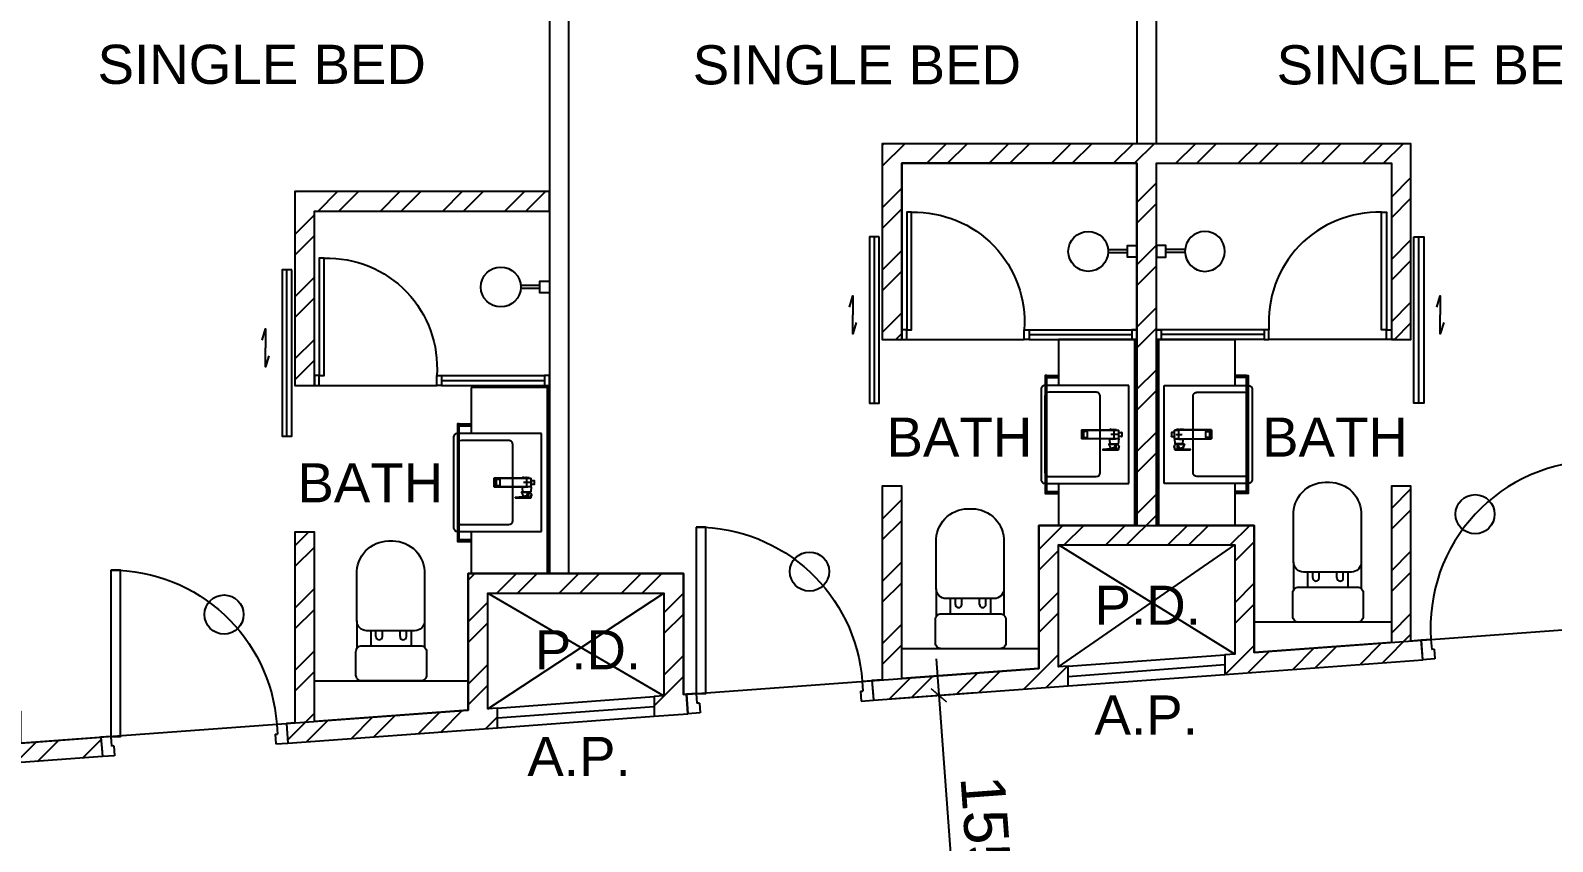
# Model space of a CAD drawing. Header units: millimetres. Extents: x 0 to 69068, y 299 to 37257.
# Drawn here: x 34800 to 42573, y 21157 to 25301 of the extents above; entities that cross this region are included whole.
import ezdxf
from ezdxf.enums import TextEntityAlignment as Align

# ---------------------------------------------------------------- set-up
doc = ezdxf.new("R2010")
doc.units = ezdxf.units.MM
doc.layers.get('Defpoints').update_dxf_attribs({"color": 8})
for name, color, linetype in [('Default', 8, 'Continuous'), ('Door', 8, 'Continuous'), ('Dry Wall', 8, 'Continuous'), ('FSD', 8, 'Continuous'), ('GBP A.P.', 8, 'Continuous'), ('GBP Dim', 8, 'Continuous'), ('GBP Text 200', 8, 'Continuous'), ('hatch', 8, 'Continuous'), ('LP-Furn built-in', 8, 'Continuous'), ('LP-Furn built-in 2', 8, 'Continuous'), ('LP-Sanitary', 8, 'Continuous'), ('LP-WC', 8, 'Continuous'), ('PD', 8, 'Continuous'), ('PD DOOR', 8, 'Continuous'), ('TEXT', 8, 'Continuous'), ('WALL-NEW', 8, 'Continuous'), ('zzz-room mix', 8, 'Continuous')]:
    doc.layers.add(name, color=color, linetype=linetype)
doc.layers.add('LP-Nonplot', color=8, linetype='Continuous', plot=False)
doc.styles.add('BH', font='arial.ttf')
doc.dimstyles.new('200 GBP', dxfattribs={"dimscale": 1.5, "dimtxt": 150, "dimasz": 50, "dimexe": 125, "dimexo": 50, "dimgap": 50, "dimtad": 1, "dimdec": 0, "dimzin": 0, "dimdsep": 46, "dimtxsty": 'BH', "dimblk": 'ARCHTICK', "dimcen": 0.09, "dimdle": 125, "dimclrd": 9, "dimclre": 9, "dimclrt": 1, "dimadec": 0, "dimazin": 0, "dimtfac": 1, "dimtdec": 0, "dimtix": 1, "dimtmove": 2, "dimatfit": 3, "dimldrblk": 'ARCHTICK', "dimfxl": 300, "dimfxlon": 1, "dimtolj": 1, "dimtzin": 0, "dimarcsym": 0})
pattern_1 = [(45, (-2500, -11527.6), (-159.099, 159.099), []), (45, (-2393.93, -11527.6), (-159.099, 159.099), [])]

# ---------------------------------------------------------------- blocks, each defined once
blk = doc.blocks.new('DR1CR2')
at = {"layer": 'Door'}
for p, q in [((-50, 0), (-50, -50)), ((-50, 0), (0, 0)), ((0, 0), (0, -75)), ((-62.5, -50), (-50, -50)), ((-62.5, -50), (-62.5, -100)), ((0, -75), (0, -100)), ((-62.5, -100), (0, -100))]:
    blk.add_line(p, q, dxfattribs=at)
blk = doc.blocks.new('pln_toilet')
for p, q in [((-170.1, -306.5), (-170.1, -171.6)), ((-78.2, -226.9), (-78.2, -256.5)), ((-45, -226.9), (-45, -256.5)), ((44.7, -226.9), (44.7, -256.5)), ((77.9, -226.9), (77.9, -256.5)), ((175.5, -306.5), (175.5, -165.2))]:
    blk.add_line(p, q)
for points in [[(180, -30), (180, -149.3, -0.414214), (150, -179.3), (-150, -179.3, -0.414214), (-180, -149.3), (-180, -30, -0.414214), (-150, 0), (150, 0, -0.414214)], [(175.5, -306.5), (175.5, -545.1, -0.424695), (14, -715.1), (-7.8, -715.1, -0.423698), (-170.1, -545.1), (-170.1, -306.5, -0.414214), (-120.1, -256.5), (125.5, -256.5, -0.414214)]]:
    blk.add_lwpolyline(points, format="xyb", close=True)
for points in [[(-101.9, -256.5), (-101.9, -179.3)], [(102.9, -179.3), (102.9, -256.5)]]:
    blk.add_lwpolyline(points)
for centre in [(-61.6, -226.9), (61.3, -226.9)]:
    blk.add_arc(centre, 16.6, 0, 180)
blk = doc.blocks.new('SEANNOT_GROUP2')
at = {"layer": 'Default'}
blk.add_line((81.5, 351.1), (81.5, 317.9), dxfattribs=at)
blk = doc.blocks.new('SEANNOT_GROUP3')
at = {"layer": 'Default'}
blk.add_line((99.8, 335.2), (63.8, 335.2), dxfattribs=at)
blk = doc.blocks.new('ghtfdgd')
at = {"layer": 'LP-Sanitary'}
for p, q in [((79214.2, -115039.6), (79218.2, -114994.6)), ((79217.1, -115027.9), (79214.2, -115039.6)), ((79217.1, -115039.6), (79214.2, -115039.6)), ((79215.7, -115019.1), (79215.7, -115005.6)), ((79215.7, -115005.6), (79217.2, -115005.6)), ((79220.2, -114994.6), (79217.1, -115027.9)), ((79217.5, -115184.4), (79217.1, -115027.9)), ((79220.2, -114994.6), (79218.2, -114994.6)), ((79218.9, -115183.4), (79220.2, -114994.6)), ((79261.1, -114994.6), (79220.2, -114994.6)), ((79230.7, -114993.6), (79230.7, -114979.6)), ((79231.2, -114979.1), (79250.2, -114979.1)), ((79250.2, -114994.1), (79231.2, -114994.1)), ((79238.9, -114994.1), (79238.9, -114994.6)), ((79242.4, -114994.6), (79242.4, -114994.1)), ((79250.7, -114979.6), (79250.7, -114993.6)), ((79263.2, -114994.6), (79261.1, -114994.6)), ((79261.1, -114994.6), (79262.4, -115183.4)), ((79264.2, -115027.9), (79261.1, -114994.6)), ((79263.2, -114994.6), (79288.7, -114996.6)), ((79263.2, -114994.6), (79267.1, -115039.6)), ((79264.2, -115027.9), (79263.8, -115184.4)), ((79264.2, -115027.9), (79267.1, -115039.6)), ((79267.1, -115039.6), (79264.2, -115039.6)), ((79288.7, -115037.7), (79267.1, -115039.6)), ((79288.7, -115037.7), (79288.7, -114996.6)), ((79290.7, -115009.4), (79290.7, -115000.9)), ((79290.7, -115009.6), (79290.7, -115009.4)), ((79290.7, -115010.3), (79290.7, -115009.6)), ((79290.7, -115044.4), (79290.7, -115010.3)), ((79290.9, -115010.4), (79310.4, -115018.6)), ((79290.9, -115010.4), (79290.9, -115044.5)), ((79290.9, -115044.5), (79310.4, -115036.3)), ((79310.7, -115017.8), (79291, -115009.5)), ((79291, -115009.5), (79291, -115009.5)), ((79291, -115009.5), (79291, -115009.5)), ((79291, -115044.9), (79310.7, -115036.6)), ((79310.4, -115018.6), (79310.5, -115018.7)), ((79310.4, -115036.3), (79310.5, -115036.2)), ((79310.5, -115018.7), (79310.5, -115027.4)), ((79310.5, -115036.2), (79310.5, -115027.4)), ((79310.7, -115017.8), (79314.8, -115009.2)), ((79313.5, -115028.9), (79313.5, -115020.8)), ((79313.5, -115020.8), (79317.3, -115050.9)), ((79313.5, -115028.9), (79313.5, -115036.9)), ((79313.5, -115036.9), (79317.3, -115075.5)), ((79313.5, -115037), (79317.3, -115075.5)), ((79315.2, -115010.7), (79313.6, -115020.4)), ((79313.6, -115020.5), (79313.6, -115020.4)), ((79317.3, -115050.5), (79313.6, -115020.5)), ((79315.2, -115010.7), (79317.3, -115050.4)), ((79318, -115050.2), (79316, -115010.5)), ((79317.3, -115002.9), (79318.9, -114997.5)), ((79319.4, -115044.7), (79317.3, -115002.9)), ((79318.7, -114997.4), (79318.9, -114997.5)), ((79319.3, -114997.6), (79318.9, -114997.4)), ((79318.9, -114997.5), (79319.4, -114997.7)), ((79319.4, -114997.7), (79319.4, -115044.7)), ((79319.8, -115045.3), (79319.8, -114998.3)), ((79290.7, -115044.7), (79290.7, -115044.4)), ((79317.3, -115050.4), (79317.3, -115050.5)), ((79317.3, -115051.4), (79317.3, -115063.3)), ((79317.3, -115075.1), (79317.3, -115063.3)), ((79317.7, -115051.6), (79318.9, -115052.3)), ((79317.7, -115063.5), (79317.7, -115051.6)), ((79317.7, -115063.5), (79317.7, -115075.4)), ((79317.7, -115075.4), (79318.9, -115074.8)), ((79319.4, -115051), (79318, -115050.2)), ((79318, -115076), (79319.3, -115075.3)), ((79318.9, -115074.8), (79318.9, -115052.3)), ((79319.4, -115044.7), (79319.4, -115051)), ((79319.8, -115051.6), (79319.8, -115045.3)), ((79319.8, -115051.9), (79319.8, -115051.6)), ((79319.8, -115051.9), (79319.8, -115074.4)), ((79319.8, -115074.4), (79319.8, -115074.6)), ((79218.9, -115183.4), (79217.5, -115184.4)), ((79217.5, -115184.4), (79263.8, -115184.4)), ((79262.4, -115183.4), (79218.9, -115183.4)), ((79225, -115154.8), (79225, -115173.1)), ((79255.3, -115153.8), (79226, -115153.8)), ((79255.3, -115154), (79226, -115154)), ((79226, -115174.1), (79255.3, -115174.1)), ((79256.3, -115173.1), (79256.3, -115154.8)), ((79262.4, -115183.4), (79263.8, -115184.4))]:
    blk.add_line(p, q, dxfattribs=at)
for centre, radius, start, end in [((79240.7, -115019.1), 25, 180, 185.74251), ((79231.2, -114979.6), 0.5, 90, 180), ((79231.2, -114993.6), 0.5, 180, 270), ((79250.2, -114979.6), 0.5, 0, 90), ((79250.2, -114993.6), 0.5, 270, 0), ((79280.3, -115017.1), 20, 56.8024, 65.16541), ((79280.3, -115017.1), 20, 294.83459, 301.61275), ((79290.9, -115000.9), 0.2, 127.85265, 180), ((79511, -115282.7), 357.7, 125.84981, 127.98251), ((79530.3, -115308.3), 389.7, 125.92638, 127.88363), ((79234, -109870), 5139.5, 270.63577, 270.89969), ((79227.2, -108854.2), 6155.7, 270.59451, 270.81562), ((79288.3, -115009.7), 2.67, 3.1953, 9.33669), ((79301.7, -114992.9), 0.28, 69.68638, 135.20106), ((79319.7, -114996.5), 23.1, 247.12521, 247.49949), ((79339.3, -115104.4), 73.6, 112.75714, 112.87481), ((79312.3, -115020.9), 1.23, 6.09456, 11.51592), ((79308.7, -115037.4), 4.84, 5.24499, 7.19277), ((79310.7, -115037.3), 2.83, 5.64545, 8.81471), ((79314, -115009.4), 0.822, 12.82151, 37.37855), ((79314.7, -115011.5), 2.53, 77.49723, 90.78809), ((79315.1, -115009.5), 0.509, 38.0096, 78.40522), ((84763.2, -116562.2), 5664.7, 164.02206, 164.08854), ((79313.8, -115010.5), 2.18, 358.67427, 36.2852), ((79318.5, -114997.9), 0.689, 55.95421, 80.13248), ((79319, -114998.3), 0.8, 0.00654, 61.47672), ((79290.9, -115044.7), 0.2, 180.01397, 293.04704), ((79317.8, -115050.7), 0.54, 62.22165, 149.68726), ((79305.3, -115051.3), 11.9, 359.62289, 2.1624), ((79313.2, -115075.2), 4.12, 356.11976, 1.38136), ((79317.8, -115075.5), 0.494, 177.69922, 295.85307), ((79318.6, -115075.3), 0.938, 181.08912, 220.22046), ((79315.7, -115050), 2.38, 342.31294, 353.97204), ((79317.3, -115050.2), 0.738, 359.2113, 2.9985), ((79319, -115074.6), 0.786, 294.19625, 0.49169), ((79319.1, -115051.6), 0.688, 1.5121, 63.73401)]:
    blk.add_arc(centre, radius, start, end, dxfattribs=at)
for centre, major_axis, ratio, start_param, end_param in [((79290.9, -115000.9), (0.2, 0), 0.870233, 1.308042, 3.141593), ((79290.9, -115009.4), (0.2, 0), 0.870251, 1.333095, 3.141593), ((79290.9, -115010.3), (0.2, 0), 0.5, 3.141593, 4.712389), ((79290.9, -115000.9), (0.123, -0.158), 0.834595, 2.099205, 3.141593), ((79290.9, -115000.9), (0.123, -0.158), 0.834595, 3.141593, 3.165459), ((79290.9, -115010), (0.077, 0.836), 0.04975, 4.217846, 5.325586), ((79301.6, -114992.9), (0.117, -0.162), 0.844851, 2.109561, 3.167674), ((79310.4, -115018.2), (-0.311, -0.737), 0.21898, 1.092037, 2.210933), ((79310.4, -115035.9), (-0.311, 0.737), 0.21898, 2.049556, 3.141593), ((79310.5, -115018.3), (-0.309, -0.738), 0.217421, 1.09135, 2.210755), ((79310.5, -115035.8), (-0.309, 0.738), 0.217421, 2.050243, 3.169648), ((79310.4, -115035.9), (-0.311, 0.737), 0.21898, 3.141593, 3.168451), ((79314.3, -115020.6), (-0.782, -0.167), 0.921627, 5.682069, 6.099643), ((79314.3, -115020.8), (-0.794, -0.099), 0.898005, 5.760928, 6.175764), ((79314.3, -115036.7), (0.793, 0.106), 0.789486, 3.026004, 3.133916), ((79314.3, -115036.9), (0.796, 0.077), 0.827125, 3.057559, 3.141593), ((79315.1, -115009.6), (0.173, 0.708), 0.018166, 0.444134, 0.918054), ((79315.3, -115009.6), (0.412, 0.321), 0.549065, 0.513637, 1.195391), ((79315.7, -115010.9), (-0.499, -0.026), 0.868619, 4.118709, 5.82428), ((79316.8, -115003.6), (0.961, -0.275), 0.902908, 1.271288, 1.565184), ((79318.4, -114998), (-0.211, -0.772), 0.117484, 2.694436, 3.141054), ((79318.5, -114998.1), (-0.382, -0.703), 0.237912, 2.705017, 3.14394), ((79319, -114998.3), (-0.382, -0.703), 0.237912, 2.705017, 3.141091), ((79319, -114998.3), (-0.8, 0), 0.876594, 3.141494, 4.164132), ((79290.9, -115044.4), (0.2, 0), 0.5, 3.141593, 4.712389), ((79290.9, -115044.1), (-0.077, 0.836), 0.04975, 2.065339, 3.17308), ((79317.8, -115050.6), (-0.5, -0.016), 0.857677, 4.139605, 5.842177), ((79317.8, -115050.9), (-0.5, -0.02), 0.273668, 4.356492, 6.23412), ((79317.8, -115063.3), (-0.5, 0), 0.5, 0.054498, 1.448623), ((79317.8, -115075.5), (-0.494, 0.079), 0.969108, 0.192451, 2.070079), ((79319, -115045.3), (-0.8, 0), 0.876594, 3.141494, 4.164132), ((79226, -115154.8), (-1, 0), 0.992546, 4.712389, 6.283185), ((79226, -115154.9), (1, 0), 0.890286, 1.570796, 3.141593), ((79226, -115173.1), (1, 0), 0.992546, 3.141593, 4.712389), ((79255.3, -115154.8), (-1, 0), 0.992546, 3.141593, 4.712389), ((79255.3, -115154.9), (1, 0), 0.890286, 0, 1.570796), ((79255.3, -115173.1), (1, 0), 0.992546, 4.712389, 6.283185)]:
    blk.add_ellipse(centre, major_axis=major_axis, ratio=ratio, start_param=start_param, end_param=end_param, dxfattribs=at)
for points, knots in [([(79291, -115009.5), (79291, -115009.5), (79290.9, -115009.5), (79290.8, -115009.6), (79290.7, -115009.6), (79290.7, -115009.6)], [0, 0, 0, 0, 0.5, 0.5, 1, 1, 1, 1]), ([(79291, -115000.7), (79291, -115000.8), (79291, -115000.8), (79291, -115000.9), (79291, -115001.2), (79291, -115001.4), (79291, -115001.7), (79291, -115002.7), (79291, -115003.8), (79291, -115004.8), (79291, -115006.3), (79291, -115007.8), (79291, -115009.2)], [0, 0, 0, 0, 0.02306, 0.02306, 0.02306, 0.115301, 0.115301, 0.115301, 0.484264, 0.484264, 0.484264, 1, 1, 1, 1]), ([(79301.6, -114992.7), (79301.9, -114992.8), (79302.2, -114992.9), (79302.5, -114993), (79305, -114993.6), (79307.5, -114994.3), (79310.1, -114995), (79312.9, -114995.8), (79315.8, -114996.6), (79318.7, -114997.4)], [0, 0, 0, 0, 0.051688, 0.051688, 0.051688, 0.494848, 0.494848, 0.494848, 1, 1, 1, 1]), ([(79310.5, -115018.7), (79310.9, -115018.8), (79311.2, -115019), (79311.9, -115019.4), (79312.2, -115019.7), (79312.8, -115020.1), (79313, -115020.3), (79313.4, -115020.5), (79313.5, -115020.5), (79313.5, -115020.7)], [0, 0, 0, 0, 0.25, 0.25, 0.5, 0.5, 0.75, 0.75, 1, 1, 1, 1]), ([(79310.5, -115036.2), (79310.9, -115036.1), (79311.2, -115035.9), (79311.9, -115035.6), (79312.2, -115035.5), (79312.8, -115035.6), (79313, -115035.7), (79313.4, -115036.2), (79313.5, -115036.5), (79313.5, -115036.8)], [0, 0, 0, 0, 0.25, 0.25, 0.5, 0.5, 0.75, 0.75, 1, 1, 1, 1]), ([(79313.6, -115020.4), (79313.5, -115020.2), (79313.5, -115020), (79313.3, -115019.6), (79313.2, -115019.3), (79312.7, -115018.8), (79312.3, -115018.6), (79311.6, -115018.2), (79311.2, -115018), (79310.8, -115017.9)], [0, 0, 0, 0, 0.25, 0.25, 0.5, 0.5, 0.75, 0.75, 1, 1, 1, 1]), ([(79310.8, -115036.5), (79311, -115036.5), (79311.3, -115036.3), (79311.8, -115036.2), (79312.2, -115036.1), (79312.5, -115036), (79312.8, -115036), (79313, -115036), (79313.1, -115036.1), (79313.2, -115036.2), (79313.4, -115036.3), (79313.5, -115036.6), (79313.5, -115036.7), (79313.5, -115036.8)], [0, 0, 0, 0, 0.124812, 0.2213171, 0.3092796, 0.3899271, 0.4711589, 0.5451559, 0.6166529, 0.6889172, 0.7974179, 0.8896188, 0.9816515, 0.9816515, 0.9816515, 0.9816515]), ([(79314.8, -115009.2), (79314.8, -115009.2), (79314.9, -115009.2), (79314.9, -115009.2), (79315, -115009.2), (79315, -115009.2), (79315.1, -115009.2), (79315.2, -115009.2)], [0, 0, 0, 0, 0.25, 0.25, 0.5, 0.5, 1, 1, 1, 1]), ([(79317.1, -115002.7), (79317, -115003), (79316.9, -115003.3), (79316.8, -115003.6), (79316.5, -115004.7), (79316.2, -115005.8), (79315.9, -115006.9), (79315.7, -115007.6), (79315.4, -115008.3), (79315.2, -115009)], [0, 0, 0, 0, 0.131954, 0.131954, 0.131954, 0.659772, 0.659772, 0.659772, 1, 1, 1, 1]), ([(79315.2, -115009.2), (79315.2, -115009.2), (79315.2, -115009.2), (79315.2, -115009.2), (79315.2, -115009.2), (79315.2, -115009.2)], [0, 0, 0, 0, 0.5, 0.5, 1, 1, 1, 1]), ([(79315.2, -115009.2), (79315.3, -115009.3), (79315.3, -115009.4), (79315.3, -115009.5), (79315.3, -115009.6), (79315.3, -115009.8), (79315.3, -115009.8), (79315.3, -115009.9), (79315.3, -115010), (79315.2, -115010.2), (79315.2, -115010.3), (79315.2, -115010.5), (79315.2, -115010.6), (79315.2, -115010.7)], [0, 0, 0, 0, 0.125, 0.125, 0.25, 0.25, 0.375, 0.375, 0.5, 0.5, 0.75, 0.75, 1, 1, 1, 1]), ([(79318.7, -114997.4), (79318.6, -114997.5), (79318.6, -114997.7), (79318.5, -114997.9), (79318.2, -114999), (79317.9, -115000.1), (79317.5, -115001.2), (79317.4, -115001.7), (79317.2, -115002.2), (79317.1, -115002.7)], [0, 0, 0, 0, 0.095324, 0.095324, 0.095324, 0.707603, 0.707603, 0.707603, 1, 1, 1, 1]), ([(79317.3, -115050.5), (79317.3, -115050.5), (79317.3, -115050.5), (79317.3, -115050.6), (79317.3, -115050.6), (79317.3, -115050.7), (79317.3, -115050.8), (79317.3, -115050.9)], [0, 0, 0, 0, 0.25, 0.25, 0.5, 0.5, 1, 1, 1, 1]), ([(79317.3, -115051.4), (79317.3, -115051.5), (79317.3, -115051.5), (79317.5, -115051.6), (79317.6, -115051.6), (79317.7, -115051.6)], [0, 0, 0, 0, 0.5, 0.5, 1, 1, 1, 1]), ([(79317.3, -115075.1), (79317.3, -115075.2), (79317.3, -115075.2), (79317.5, -115075.3), (79317.6, -115075.3), (79317.7, -115075.4)], [0, 0, 0, 0, 0.5, 0.5, 1, 1, 1, 1]), ([(79317.7, -115051.6), (79317.7, -115051.6), (79317.7, -115051.5), (79317.8, -115051.4), (79317.8, -115051.3), (79317.8, -115051.1), (79317.8, -115051), (79317.9, -115050.9), (79317.9, -115050.8), (79317.9, -115050.7)], [0, 0, 0, 0, 0.25, 0.25, 0.5, 0.5, 0.75, 0.75, 1, 1, 1, 1]), ([(79319.4, -115051), (79319.4, -115051), (79319.4, -115051), (79319.4, -115051), (79319.4, -115051), (79319.4, -115051), (79319.4, -115051), (79319.4, -115051.1), (79319.4, -115051.1), (79319.4, -115051.2), (79319.4, -115051.2), (79319.3, -115051.3), (79319.3, -115051.3), (79319.3, -115051.4), (79319.3, -115051.5), (79319.2, -115051.6), (79319.2, -115051.6), (79319.1, -115051.7), (79319.1, -115051.8), (79319, -115051.9), (79319, -115052), (79318.9, -115052.1), (79318.9, -115052.1), (79318.9, -115052.2), (79318.9, -115052.3), (79318.9, -115052.3), (79318.9, -115052.3), (79318.9, -115052.3), (79318.9, -115052.3), (79318.9, -115052.3), (79318.9, -115052.3)], [0, 0, 0, 0, 0.000034, 0.000034, 0.000034, 0.03445, 0.03445, 0.03445, 0.175251, 0.175251, 0.175251, 0.317196, 0.317196, 0.317196, 0.479622, 0.479622, 0.479622, 0.662074, 0.662074, 0.662074, 0.829132, 0.829132, 0.829132, 0.958486, 0.958486, 0.958486, 0.999966, 0.999966, 0.999966, 1, 1, 1, 1]), ([(79319.8, -115051.9), (79319.8, -115052), (79319.7, -115052), (79319.7, -115052.1), (79319.6, -115052.2), (79319.4, -115052.3), (79319.3, -115052.3), (79319.1, -115052.3), (79319, -115052.3), (79318.9, -115052.3)], [0, 0, 0, 0, 0.25, 0.25, 0.5, 0.5, 0.75, 0.75, 1, 1, 1, 1]), ([(79319.8, -115074.4), (79319.8, -115074.5), (79319.7, -115074.5), (79319.7, -115074.6), (79319.6, -115074.7), (79319.4, -115074.8), (79319.3, -115074.8), (79319.1, -115074.8), (79319, -115074.8), (79318.9, -115074.8)], [0, 0, 0, 0, 0.25, 0.25, 0.5, 0.5, 0.75, 0.75, 1, 1, 1, 1]), ([(79319.3, -115075.3), (79319.3, -115075.3), (79319.3, -115075.3), (79319.2, -115075.3), (79319.2, -115075.3), (79319.1, -115075.3), (79319.1, -115075.2), (79319, -115075.2), (79319, -115075.1), (79318.9, -115075.1), (79318.9, -115075), (79318.9, -115074.9), (79318.9, -115074.9), (79318.9, -115074.9), (79318.9, -115074.8), (79318.9, -115074.8), (79318.9, -115074.8), (79318.9, -115074.8), (79318.9, -115074.8)], [0.3296223, 0.3296223, 0.3296223, 0.3296223, 0.4796217, 0.4796217, 0.4796217, 0.6620737, 0.6620737, 0.6620737, 0.829132, 0.829132, 0.829132, 0.9584856, 0.9584856, 0.9584856, 0.9999655, 0.9999655, 0.9999655, 1, 1, 1, 1])]:
    blk.add_open_spline(points, degree=3, knots=knots, dxfattribs=at)
for points, degree in [([(79301.8, -114992.7), (79301.7, -114992.6), (79301.7, -114992.7), (79301.6, -114992.7)], 3), ([(79318.6, -114997.3), (79316.3, -114996.6), (79310.7, -114995.1), (79301.8, -114992.7)], 3), ([(79313.5, -115028.9), (79313.5, -115028.4), (79313.4, -115028), (79312.3, -115027.4), (79311.4, -115027.4), (79310.5, -115027.4)], 5), ([(79317.9, -115075.9), (79317.9, -115076), (79318, -115076), (79318, -115075.9)], 3)]:
    blk.add_open_spline(points, degree=degree, dxfattribs=at)
at = {"layer": 'LP-Nonplot'}
for name in ['SEANNOT_GROUP3', 'SEANNOT_GROUP2']:
    blk.add_blockref(name, (79159.1, -115352.3), dxfattribs=at)
blk = doc.blocks.new('SINK')
at = {"layer": 'LP-Sanitary'}
blk.add_line((-74936.8, -44774), (-75436.8, -44774), dxfattribs=at)
blk.add_lwpolyline([(-75436.8, -44774), (-75436.8, -45203.2, 0.414214), (-75416.8, -45223.2), (-74956.8, -45223.2, 0.414214), (-74936.8, -45203.2), (-74936.8, -44774)], format="xyb", dxfattribs=at)
blk.add_lwpolyline([(-75401.8, -44941.1), (-75401.8, -45183.3, 0.414117), (-75381.8, -45203.2), (-74991.8, -45203.2, 0.41431), (-74971.8, -45183.2), (-74971.8, -44941.1, 0.414117), (-74991.8, -44921.1), (-75381.8, -44921.1, 0.41431)], format="xyb", close=True, dxfattribs=at)
at = {"layer": 'LP-Furn built-in'}
blk.add_blockref('ghtfdgd', (-154427.4, 70168.1), dxfattribs=at)
blk = doc.blocks.new('pln_sink 1100x380')
at = {"ltscale": 1000}
for p, q in [((0, 0), (400, 0)), ((400, 0), (400, -235)), ((459.9, -184.9), (400, -184.9)), ((459.9, -194.9), (400, -194.9)), ((400, -735), (400, -950)), ((459.9, -776.6), (400, -776.6)), ((459.9, -786.6), (400, -786.6)), ((0, -950), (400, -950))]:
    blk.add_line(p, q, dxfattribs=at)
for points in [[(10, -950), (10, 0), (0, 0), (0, -950), (10, -950)], [(10, 0), (10, -950), (0, -950), (0, 0), (10, 0)]]:
    blk.add_lwpolyline(points, dxfattribs=at)
at = {"ltscale": 200}
blk.add_lwpolyline([(459.9, -184.9), (468.4, -184.9), (468.4, -786.6), (459.9, -786.6)], close=True, dxfattribs=at)
at = {"layer": 'LP-Furn built-in', "extrusion": (0, 0, -1), "zscale": -1, "rotation": 270}
blk.add_blockref('SINK', (44734, -75671.8), dxfattribs=at)
blk = doc.blocks.new('pln_shower head')
at = {"ltscale": 100}
for points in [[(101, 9.1), (200, 9.1)], [(101, -5.9), (200, -5.9)]]:
    blk.add_lwpolyline(points, dxfattribs=at)
at = {"ltscale": 0.5}
blk.add_lwpolyline([(248, 30.1), (248, -29.9), (200, -29.9), (200, 30.1)], close=True, dxfattribs=at)
at = {"ltscale": 100}
blk.add_circle((0, 0), 101.9, dxfattribs=at)
blk = doc.blocks.new('_ArchTick')
at = {"color": 0, "const_width": 0.1}
blk.add_lwpolyline([(0.5, 0.5), (-0.5, -0.5)], dxfattribs=at)
blk = doc.blocks.new('*D295')
at = {"layer": 'Defpoints', "color": 0, "transparency": 16777216}
for p in [(33202.3, 21446.6), (39552.7, 20358.1), (33315.7, 19900.7)]:
    blk.add_point(p, dxfattribs=at)
at = {"layer": 'GBP Dim', "color": 9, "lineweight": -2, "transparency": 16777216}
for p, q in [((39425.6, 22091), (39566.4, 20171.1)), ((39214.9, 21887.5), (39626.3, 21917.7)), ((39328.3, 20341.6), (39739.7, 20371.8))]:
    blk.add_line(p, q, dxfattribs=at)
at = {"layer": 'GBP Dim', "color": 9, "lineweight": -2, "transparency": 16777216, "xscale": 75, "yscale": 75, "zscale": 75}
for p, rotation in [((39439.3, 21904), 94.19418278322694), ((39552.7, 20358.1), 274.1941827832269)]:
    blk.add_blockref('_ArchTick', p, dxfattribs=dict(at, rotation=rotation))
at = {"layer": 'GBP Dim', "transparency": 16777216, "insert": (39685.4, 21144.9), "char_height": 225, "attachment_point": 5, "rotation": 274.19418, "style": 'BH'}
blk.add_mtext('\\A1;1550', dxfattribs=at)

msp = doc.modelspace()

# ---------------------------------------------------------------- hatches: boundary and pattern name
at = {"layer": 'hatch'}
h = msp.add_hatch(dxfattribs=at)
h.set_pattern_fill('ANSI32', color=256, scale=600, style=0)
h.set_pattern_definition(pattern_1)
edge = h.paths.add_edge_path()
edge.add_line((41750, 22173.8), (41050, 22122.4))
edge.add_line((41050, 22122.4), (41050, 22772.1))
edge.add_line((41050, 22772.1), (40550, 22772.1))
edge.add_line((40550, 22772.1), (40550, 24622))
edge.add_line((40550, 24622), (41750, 24622))
edge.add_line((41750, 24622), (41750, 23722.1))
edge.add_line((41750, 23722.1), (41850, 23722.1))
edge.add_line((41850, 23722.1), (41850, 24722))
edge.add_line((41850, 24722), (39150, 24722))
edge.add_line((39150, 24722), (39150, 23722))
edge.add_line((39150, 23722), (39250, 23722))
edge.add_line((39250, 23722), (39250, 24622))
edge.add_line((39250, 24622), (40450, 24622))
edge.add_line((40450, 24622), (40450, 22772.1))
edge.add_line((40450, 22772.1), (39950, 22772.1))
edge.add_line((39950, 22772.1), (39950, 22041.8))
edge.add_line((39950, 22041.8), (39250, 21990.4))
edge.add_line((39250, 21990.4), (39250, 22972))
edge.add_line((39250, 22972), (39150, 22972))
edge.add_line((39150, 22972), (39150, 21983.1))
edge.add_line((39150, 21983.1), (39097.5, 21979.3))
edge.add_line((39097.5, 21979.3), (39104.8, 21879.5))
edge.add_line((39104.8, 21879.5), (40099.9, 21952.5))
edge.add_line((40099.9, 21952.5), (40099.9, 22052.8))
edge.add_line((40099.9, 22052.8), (40050, 22049))
edge.add_line((40050, 22049), (40050, 22672.1))
edge.add_line((40050, 22672.1), (40950, 22672.1))
edge.add_line((40950, 22672.1), (40950, 22115.1))
edge.add_line((40950, 22115.1), (40900.1, 22111.4))
edge.add_line((40900.1, 22111.4), (40900.1, 22011.2))
edge.add_line((40900.1, 22011.2), (41909.9, 22085.2))
edge.add_line((41909.9, 22085.2), (41902.5, 22185))
edge.add_line((41902.5, 22185), (41850, 22181.1))
edge.add_line((41850, 22181.1), (41850, 22972))
edge.add_line((41850, 22972), (41750, 22972))
edge.add_line((41750, 22972), (41750, 22173.8))
h = msp.add_hatch(dxfattribs=at)
h.set_pattern_fill('ANSI32', color=256, scale=600, style=0)
h.set_pattern_definition(pattern_1)
h.paths.add_polyline_path([(37185, 21738.7), (37185, 21839), (37135, 21835.3), (37135, 22426.5), (38035, 22426.5), (38035, 21901.3), (38035.4, 21901.4), (37985, 21897.7), (37985, 21797.4), (38157.3, 21810), (38150, 21909.8), (38135, 21908.7), (38135, 22526.5), (37035, 22526.5), (37035, 21828), (36250, 21770.4), (36250, 22737.5), (36150, 22737.5), (36150, 21763.1), (36107.7, 21760), (36115, 21660.3)])
edge = h.paths.add_edge_path()
edge.add_line((36250, 23487.5), (36250, 24377.5))
edge.add_line((36250, 24377.5), (37450, 24377.5))
edge.add_line((37450, 24377.5), (37450, 24477.5))
edge.add_line((37450, 24477.5), (36150, 24477.5))
edge.add_line((36150, 24477.5), (36150, 23487.5))
edge.add_line((36150, 23487.5), (36250, 23487.5))
h = msp.add_hatch(dxfattribs=at)
h.set_pattern_fill('ANSI32', color=256, scale=600, style=0)
h.set_pattern_definition(pattern_1)
h.paths.add_polyline_path([(31550, 24184.3), (32850, 24184.3), (32850, 23184.3), (32750, 23184.3), (32750, 24084.3), (31550, 24084.3)])
edge = h.paths.add_edge_path()
edge.add_line((32892.7, 21524.2), (32900, 21424.5))
edge.add_line((32900, 21424.5), (31815.1, 21344.9))
edge.add_line((31815.1, 21344.9), (31807.8, 21444.7))
edge.add_line((31807.8, 21444.7), (31865, 21448.9))
edge.add_line((31865, 21448.9), (31865, 21963.9))
edge.add_line((31865, 21963.9), (30965, 21963.9))
edge.add_line((30965, 21963.9), (30965, 21382.9))
edge.add_line((30965, 21382.9), (31007.6, 21386))
edge.add_line((31007.6, 21386), (31014.9, 21286.3))
edge.add_line((31014.9, 21286.3), (30857.3, 21274.7))
edge.add_line((30857.3, 21274.7), (30850, 21374.4))
edge.add_line((30850, 21374.4), (30865, 21375.5))
edge.add_line((30865, 21375.5), (30865, 22063.9))
edge.add_line((30865, 22063.9), (31965, 22063.9))
edge.add_line((31965, 22063.9), (31965, 21456.2))
edge.add_line((31965, 21456.2), (32750, 21513.8))
edge.add_line((32750, 21513.8), (32750, 22434.3))
edge.add_line((32750, 22434.3), (32850, 22434.3))
edge.add_line((32850, 22434.3), (32850, 21521.1))
h.paths.add_polyline_path([(34350, 21822.5), (34350, 21631.1), (34650, 21653.1), (34650, 21822.5), (34750, 21822.5), (34750, 21660.4), (35160.2, 21690.5), (35167.5, 21590.8), (33847.5, 21494), (33840.1, 21593.7), (34250, 21623.8), (34250, 21822.5)])

# ---------------------------------------------------------------- linework, layer by layer
at = {"layer": 'Door'}
for points in [[(42800.1, 23100.8, 0.43582), (41952.4, 22188.6)], [(38199.9, 22763.4, -0.392932), (39047.6, 21975.6)], [(35210.1, 22544.2, -0.392932), (36057.8, 21756.3)]]:
    msp.add_lwpolyline(points, format="xyb", dxfattribs=at)
for points in [[(38199.9, 22763.4), (38199.9, 21913.4), (38249.9, 21913.4), (38249.9, 22763.4), (38199.9, 22763.4)], [(35210.1, 22544.2), (35210.1, 21694.2), (35260.1, 21694.2), (35260.1, 22544.2), (35210.1, 22544.2)]]:
    msp.add_lwpolyline(points, dxfattribs=at)
at = {"layer": 'Dry Wall'}
for points in [[(40550, 24722), (40550, 27435.5), (40450, 27428.1), (40450, 24722)], [(37550, 27215.5), (37450, 27208.1), (37450, 22526.5)], [(37550, 22526.5), (37550, 27215.5)]]:
    msp.add_lwpolyline(points, dxfattribs=at)
at = {"layer": 'FSD'}
for centre in [(42177.5, 22829.4), (38778.5, 22536.1), (35788.7, 22316.8)]:
    msp.add_circle(centre, 100, dxfattribs=at)
at = {"layer": 'LP-Furn built-in 2'}
for points in [[(39134.9, 24247), (39084.9, 24247), (39084.9, 23397), (39134.9, 23397)], [(41865.1, 24247), (41915.1, 24247), (41915.1, 23397), (41865.1, 23397)], [(36134.9, 24077.5), (36084.9, 24077.5), (36084.9, 23227.5), (36134.9, 23227.5)]]:
    msp.add_lwpolyline(points, close=True, dxfattribs=at)
for points in [[(39109.9, 23397), (39109.9, 24247)], [(41890.1, 23397), (41890.1, 24247)], [(36109.9, 23227.5), (36109.9, 24077.5)], [(38982.8, 23887.8), (39000, 23945.4), (39000, 23848.1)], [(41982.8, 23887.8), (42000, 23945.4), (42000, 23848.1)], [(39017.2, 23808.4), (39000, 23750.9), (39000, 23848.1)], [(42017.2, 23808.4), (42000, 23750.9), (42000, 23848.1)], [(35982.8, 23718.3), (36000, 23775.9), (36000, 23678.6)], [(36017.2, 23638.9), (36000, 23581.4), (36000, 23678.6)]]:
    msp.add_lwpolyline(points, dxfattribs=at)
at = {"layer": 'LP-Sanitary'}
msp.add_line((36900, 23487.5), (37425, 23487.5), dxfattribs=at)
for points in [[(40450, 23722), (40450, 24622), (39250, 24622), (39250, 23772)], [(40550, 23722), (40550, 24622), (41750, 24622), (41750, 23722)], [(39275, 23722), (39875, 23722)], [(39900, 23772), (40450, 23772), (40450, 23772)], [(39900, 23722), (40450, 23722), (40450, 23747)], [(39900, 23747), (40425, 23747)], [(40450, 23772), (40425, 23772), (40425, 23722), (40450, 23722), (40450, 23772)], [(41100, 23772), (40550, 23772), (40550, 23772)], [(40550, 23772), (40575, 23772), (40575, 23722), (40550, 23722), (40550, 23772)], [(41100, 23722), (40550, 23722), (40550, 23747)], [(41100, 23747), (40575, 23747)], [(41775, 23722), (41125, 23722)], [(36275, 23487.5), (36875, 23487.5)], [(36900, 23537.5), (37425, 23537.5), (37425, 23537.5)], [(36900, 23512.5), (37425, 23512.5)], [(37450, 23537.5), (37425, 23537.5), (37425, 23487.5), (37450, 23487.5), (37450, 23537.5)]]:
    msp.add_lwpolyline(points, dxfattribs=at)
for points in [[(39300, 24372), (39275, 24372), (39275, 23772), (39300, 23772)], [(41700, 24372), (41725, 24372), (41725, 23772), (41700, 23772)], [(36300, 24137.5), (36275, 24137.5), (36275, 23537.5), (36300, 23537.5)], [(39275, 23772), (39250, 23772), (39250, 23722), (39275, 23722)], [(39875, 23772), (39900, 23772), (39900, 23722), (39875, 23722)], [(41125, 23772), (41100, 23772), (41100, 23722), (41125, 23722)], [(41725, 23772), (41750, 23772), (41750, 23722), (41725, 23722)], [(36275, 23537.5), (36250, 23537.5), (36250, 23487.5), (36275, 23487.5)], [(36875, 23537.5), (36900, 23537.5), (36900, 23487.5), (36875, 23487.5)]]:
    msp.add_lwpolyline(points, close=True, dxfattribs=at)
for points in [[(39300, 24371.5, -0.444386), (39875, 23772)], [(41700, 24371.5, 0.444386), (41125, 23772)], [(36300, 24137, -0.444386), (36875, 23537.5)]]:
    msp.add_lwpolyline(points, format="xyb", dxfattribs=at)
at = {"layer": 'LP-WC'}
msp.add_line((36250, 21977.5), (37035, 21977.5), dxfattribs=at)
for points in [[(41750, 22277.5), (41050, 22277.5)], [(39950, 22141.9), (39250, 22141.9)]]:
    msp.add_lwpolyline(points, dxfattribs=at)
at = {"layer": 'PD', "ltscale": 20}
for p, q in [((37135, 22426.5), (38035, 21901.3)), ((37135, 21835.3), (38035, 22426.5))]:
    msp.add_line(p, q, dxfattribs=at)
at = {"layer": 'PD'}
for p, q in [((37185, 21839), (37985, 21897.7)), ((37185, 21738.7), (37985, 21797.9))]:
    msp.add_line(p, q, dxfattribs=at)
at = {"layer": 'PD', "ltscale": 20}
for points in [[(40950, 22115.1), (40050, 22672.1)], [(40050, 22049.1), (40950, 22672.1)], [(40050, 22049.1), (40950, 22672.1)], [(40950, 22115.1), (40050, 22672.1)]]:
    msp.add_lwpolyline(points, dxfattribs=at)
at = {"layer": 'PD'}
for points in [[(40099.9, 22052.8), (40900.1, 22111.4)], [(40099.9, 21952.5), (40900.1, 22011.2)]]:
    msp.add_lwpolyline(points, dxfattribs=at)
at = {"layer": 'PD DOOR'}
msp.add_line((37185, 21788.9), (37985, 21847.5), dxfattribs=at)
msp.add_lwpolyline([(40099.9, 22000.6), (40900.1, 22061.3)], dxfattribs=at)
at = {"layer": 'WALL-NEW'}
for points in [[(41750, 22173.8), (41050, 22122.4), (41050, 22772.1), (40550, 22772.1), (40550, 24622), (41750, 24622), (41750, 23722.1), (41850, 23722.1), (41850, 24722), (39150, 24722), (39150, 23722), (39250, 23722), (39250, 24622), (40450, 24622), (40450, 22772.1), (39950, 22772.1), (39950, 22041.8), (39250, 21990.4), (39250, 22972), (39150, 22972), (39150, 21983.1), (39097.5, 21979.3), (39104.8, 21879.5), (40099.9, 21952.5), (40099.9, 22052.8), (40050, 22049), (40050, 22672.1), (40950, 22672.1), (40950, 22115.1), (40900.1, 22111.4), (40900.1, 22011.2), (41909.9, 22085.2), (41902.5, 22185), (41850, 22181.1), (41850, 22972), (41750, 22972), (41750, 22173.8)], [(36250, 23487.5), (36250, 24377.5), (37450, 24377.5), (37450, 24477.5), (36150, 24477.5), (36150, 23487.5), (36250, 23487.5)], [(37185, 21738.7), (37185, 21839), (37135, 21835.3), (37135, 21835.3), (37135, 22426.5), (38035, 22426.5), (38035, 21901.3), (38035.4, 21901.4), (37985, 21897.7), (37985, 21797.4), (38157.3, 21810), (38150, 21909.8), (38135, 21908.7), (38135, 22526.5), (37035, 22526.5), (37035, 21828), (36250, 21770.4), (36250, 22737.5), (36150, 22737.5), (36150, 21763.1), (36107.7, 21760), (36115, 21660.3), (37185, 21738.7)], [(34350, 21822.5), (34350, 21631.1), (34650, 21653.1), (34650, 21822.5), (34750, 21822.5), (34750, 21660.4), (35160.2, 21690.5), (35167.5, 21590.8), (33847.5, 21494), (33840.1, 21593.7), (34250, 21623.8), (34250, 21822.5), (34350, 21822.5)]]:
    msp.add_lwpolyline(points, dxfattribs=at)
at = {"layer": 'zzz-room mix'}
msp.add_lwpolyline([(31965, 21456.2), (37035, 21828), (37035, 22526.5), (38135, 22526.5), (38135, 21908.7), (39950, 22041.8), (39950, 22772.1), (41050, 22772.1), (41050, 22122.4), (43250, 22283.8), (43250, 23922.4), (43450, 23922.5), (43450.1, 27648.2), (40350.3, 27420.8), (40313.7, 27919.5), (37617, 27721.7), (37653.6, 27223.1), (28346.4, 26540.6)], dxfattribs=at)

# ---------------------------------------------------------------- block references
at = {"layer": 'Door', "extrusion": (0, 0, -1), "zscale": -1, "rotation": 355.8058458772707}
msp.add_blockref('DR1CR2', (-41902.5, 22185), dxfattribs=at)
at = {"layer": 'Door', "extrusion": (0, 0, -1), "xscale": -1, "zscale": -1}
for p, rotation in [((-39097.5, 21979.3), 355.8057885743348), ((-36107.7, 21760), 355.8057885743324)]:
    msp.add_blockref('DR1CR2', p, dxfattribs=dict(at, rotation=rotation))
at = {"layer": 'Door', "xscale": -1}
for p, rotation in [((38150, 21909.8), 4.194211425665273), ((35160.2, 21690.5), 4.19421142566767)]:
    msp.add_blockref('DR1CR2', p, dxfattribs=dict(at, rotation=rotation))
at = {"layer": 'LP-Sanitary'}
for name, p in [('pln_shower head', (40202, 24171.9)), ('pln_shower head', (37202.1, 23989.9)), ('pln_sink 1100x380', (40550, 23722))]:
    msp.add_blockref(name, p, dxfattribs=at)
at = {"layer": 'LP-Sanitary', "xscale": -1}
for name, p in [('pln_shower head', (40798, 24171.9)), ('pln_sink 1100x380', (40450, 23722)), ('pln_sink 1100x380', (37450, 23476.5))]:
    msp.add_blockref(name, p, dxfattribs=at)
at = {"layer": 'LP-Sanitary', "rotation": 180}
for p in [(41426.3, 22277.5), (39601.3, 22141.9), (36642.5, 21977.5)]:
    msp.add_blockref('pln_toilet', p, dxfattribs=at)

# ---------------------------------------------------------------- texts
at = {"layer": 'GBP A.P.', "style": 'BH'}
for p in [(40497.9, 21703.6), (37601.5, 21491.5)]:
    msp.add_text('A.P.', height=200, rotation=0.00004, dxfattribs=at).set_placement(p, align=Align.CENTER)
at = {"layer": 'GBP Text 200', "style": 'BH'}
for s, p in [('SINGLE BED', (35981, 25027.7)), ('SINGLE BED', (39020.5, 25025)), ('SINGLE BED', (42002.2, 25025)), ('BATH', (39544, 23123)), ('BATH', (41462.1, 23123)), ('BATH', (36535.6, 22889.7))]:
    msp.add_text(s, height=200, dxfattribs=at).set_placement(p, align=Align.CENTER)
at = {"layer": 'TEXT', "style": 'BH'}
for p in [(40505.8, 22264.3), (37647.1, 22036.8)]:
    msp.add_text('P.D.', height=200, rotation=0.00004, dxfattribs=at).set_placement(p, align=Align.CENTER)

# ---------------------------------------------------------------- dimensions: what is measured, and where the dimension line sits
at = {"layer": 'GBP Dim'}
dim = msp.add_aligned_dim(p1=(33202.3, 21446.6), p2=(33315.7, 19900.7), distance=6253.8, dimstyle='200 GBP', override={"dimclrt": 256, "dimfxl": 150}, dxfattribs=at)
dim.commit()
dim.dimension.update_dxf_attribs({"geometry": '*D295', "text_midpoint": (39685.4, 21144.9)})

doc.saveas('drawing.dxf')
